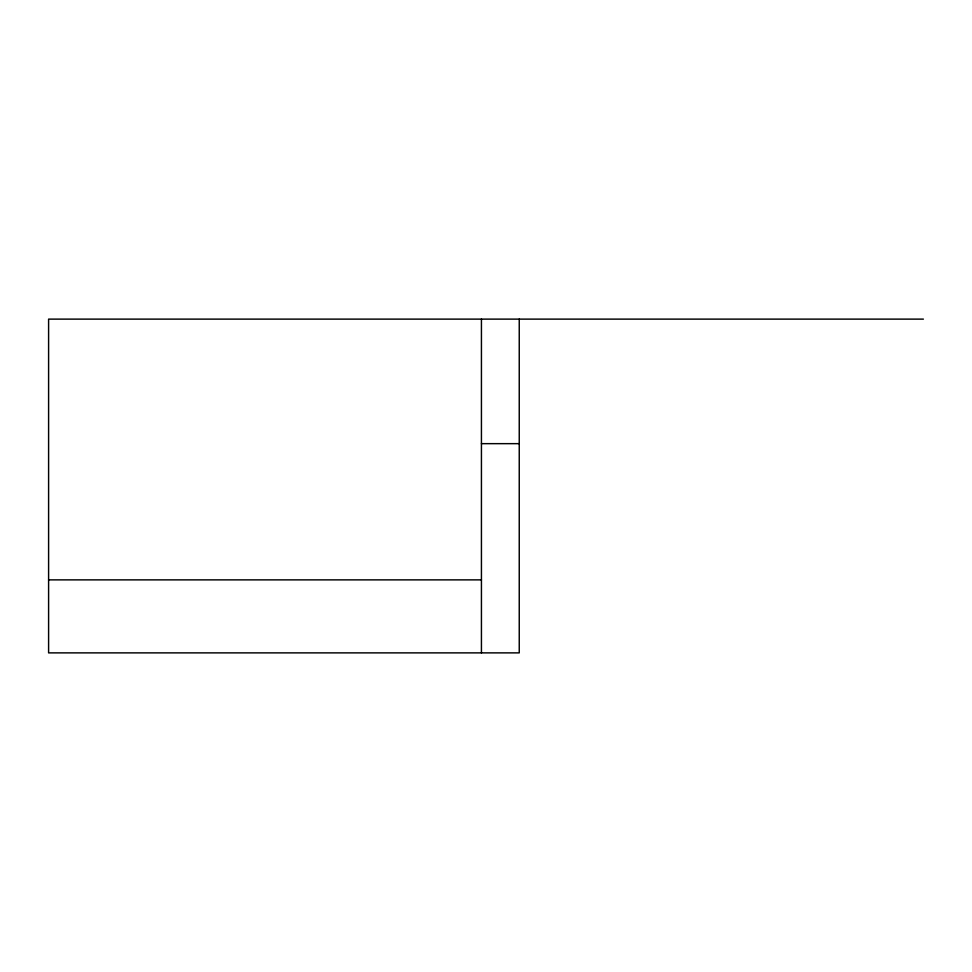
<?xml version="1.0" encoding="UTF-8"?>
<svg xmlns="http://www.w3.org/2000/svg" width="972" height="972" viewBox="0 0 972 972"><rect width="100%" height="100%" fill="white"/><g stroke="black" fill="none" stroke-linecap="round" stroke-linejoin="round"><path stroke-width="1.46" d="M923.4 319.12L48.6 319.12L48.6 652.88L519.242 652.88L519.242 319.12M481.432 443.657L519.242 443.657M48.6 579.871L481.432 579.871M481.432 319.12L481.432 652.88"/></g></svg>
